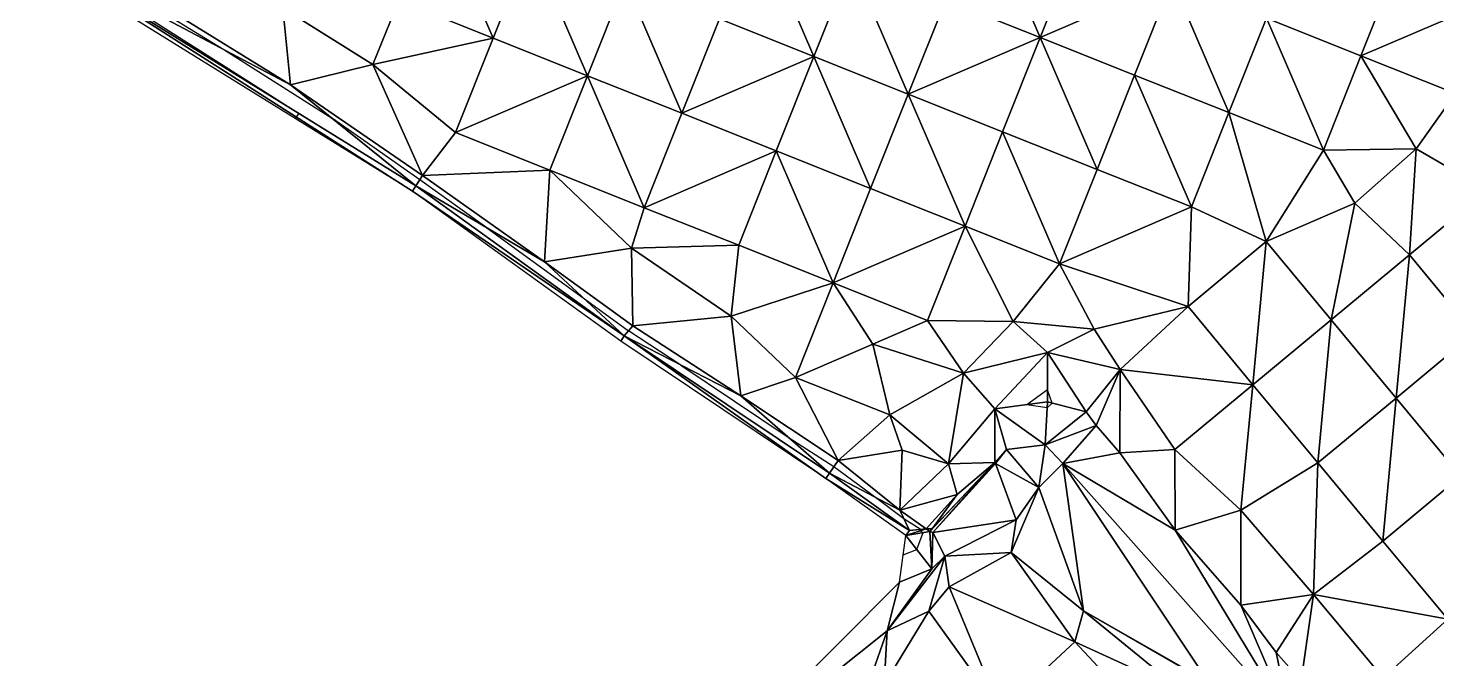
# Model space of a CAD drawing. Extents: x 452550 to 453808, y 451368 to 453069.
# Drawn here: x 453411.5 to 453550.1, y 452101.4 to 452163.5 of the extents above; entities that cross this region are included whole.
import ezdxf

# ---------------------------------------------------------------- set-up
doc = ezdxf.new("R2010")
doc.units = 0
doc.header["$LTSCALE"] = 0.35
doc.header["$MEASUREMENT"] = 0
doc.linetypes.add('DASHED', pattern=[5442.857143, 3628.571429, -1814.285714])
doc.layers.add('Default', color=42, linetype='Continuous', lineweight=25)
doc.layers.add('FPS_Contours-Minor', color=40, linetype='DASHED', lineweight=25)

msp = doc.modelspace()

# ---------------------------------------------------------------- linework, layer by layer
at = {"layer": 'Default', "color": 8, "linetype": 'Continuous', "lineweight": 25}
for points in [[(453447.95, 452166.21, 14.08), (453451.65, 452175.49, 14.08), (453457.24, 452162.5, 14.11)], [(453451.65, 452175.49, 14.08), (453460.94, 452171.79, 14.12), (453457.24, 452162.5, 14.11)], [(453501.8, 452166.27, 14.09), (453505.5, 452175.56, 14.07), (453511.09, 452162.57, 14.06)], [(453505.5, 452175.56, 14.07), (453514.79, 452171.86, 14.05), (453511.09, 452162.57, 14.06)], [(453479.52, 452164.39, 14.2), (453483.22, 452173.68, 14.17), (453488.81, 452160.69, 14.17)], [(453483.22, 452173.68, 14.17), (453492.51, 452169.97, 14.16), (453488.81, 452160.69, 14.17)], [(453449.32, 452147.45, 13.56), (453411.48, 452170.91, 13.36), (453411.79, 452171.43, 13.36)], [(453411.79, 452171.43, 13.36), (453424.97, 452165.51, 14.24), (453437.3, 452157.91, 14.22)], [(453437.3, 452157.91, 14.22), (453449.65, 452147.95, 13.56), (453411.79, 452171.43, 13.36)], [(453449.65, 452147.95, 13.56), (453449.32, 452147.45, 13.56), (453411.79, 452171.43, 13.36)], [(453457.24, 452162.5, 14.11), (453460.94, 452171.79, 14.12), (453466.53, 452158.8, 14.17)], [(453460.94, 452171.79, 14.12), (453470.23, 452168.09, 14.16), (453466.53, 452158.8, 14.17)], [(453514.79, 452171.86, 14.05), (453524.08, 452168.16, 14.05), (453511.09, 452162.57, 14.06)], [(453488.81, 452160.69, 14.17), (453492.51, 452169.97, 14.16), (453498.1, 452156.98, 14.11)], [(453492.51, 452169.97, 14.16), (453501.8, 452166.27, 14.09), (453498.1, 452156.98, 14.11)], [(453533.37, 452164.45, 14.05), (453546.36, 452170.04, 14.04), (453542.66, 452160.75, 14.04)], [(453546.36, 452170.04, 14.04), (453555.65, 452166.34, 14.08), (453542.66, 452160.75, 14.04)], [(453466.53, 452158.8, 14.17), (453470.23, 452168.09, 14.16), (453475.82, 452155.1, 14.22)], [(453470.23, 452168.09, 14.16), (453479.52, 452164.39, 14.2), (453475.82, 452155.1, 14.22)], [(453511.09, 452162.57, 14.06), (453524.08, 452168.16, 14.05), (453520.38, 452158.87, 14.05)], [(453520.38, 452158.87, 14.05), (453524.08, 452168.16, 14.05), (453529.67, 452155.17, 14.03)], [(453524.08, 452168.16, 14.05), (453533.37, 452164.45, 14.05), (453529.67, 452155.17, 14.03)], [(453436.55, 452165.46, 14.11), (453437.3, 452157.91, 14.22), (453424.97, 452165.51, 14.24)], [(453436.55, 452165.46, 14.11), (453447.95, 452166.21, 14.08), (453445.41, 452159.92, 14.15)], [(453436.55, 452165.46, 14.11), (453445.41, 452159.92, 14.15), (453437.3, 452157.91, 14.22)], [(453447.95, 452166.21, 14.08), (453457.24, 452162.5, 14.11), (453445.41, 452159.92, 14.15)], [(453501.8, 452166.27, 14.09), (453511.09, 452162.57, 14.06), (453498.1, 452156.98, 14.11)], [(453542.66, 452160.75, 14.04), (453555.65, 452166.34, 14.08), (453551.95, 452157.05, 14.06)], [(453479.52, 452164.39, 14.2), (453488.81, 452160.69, 14.17), (453475.82, 452155.1, 14.22)], [(453529.67, 452155.17, 14.03), (453533.37, 452164.45, 14.05), (453538.96, 452151.46, 14.04)], [(453533.37, 452164.45, 14.05), (453542.66, 452160.75, 14.04), (453538.96, 452151.46, 14.04)], [(453457.24, 452162.5, 14.11), (453453.54, 452153.21, 14.21), (453445.41, 452159.92, 14.15)], [(453457.24, 452162.5, 14.11), (453466.53, 452158.8, 14.17), (453453.54, 452153.21, 14.21)], [(453498.1, 452156.98, 14.11), (453511.09, 452162.57, 14.06), (453507.39, 452153.28, 14.08)], [(453507.39, 452153.28, 14.08), (453511.09, 452162.57, 14.06), (453516.68, 452149.58, 14.06)], [(453511.09, 452162.57, 14.06), (453520.38, 452158.87, 14.05), (453516.68, 452149.58, 14.06)], [(453445.41, 452159.92, 14.15), (453450.3, 452148.97, 14.3), (453437.3, 452157.91, 14.22)], [(453445.41, 452159.92, 14.15), (453453.54, 452153.21, 14.21), (453450.3, 452148.97, 14.3)], [(453475.82, 452155.1, 14.22), (453488.81, 452160.69, 14.17), (453485.11, 452151.4, 14.21)], [(453485.11, 452151.4, 14.21), (453488.81, 452160.69, 14.17), (453494.4, 452147.69, 14.14)], [(453488.81, 452160.69, 14.17), (453498.1, 452156.98, 14.11), (453494.4, 452147.69, 14.14)], [(453538.96, 452151.46, 14.04), (453542.66, 452160.75, 14.04), (453548.1, 452151.59, 14.06)], [(453542.66, 452160.75, 14.04), (453551.95, 452157.05, 14.06), (453548.1, 452151.59, 14.06)], [(453453.54, 452153.21, 14.21), (453466.53, 452158.8, 14.17), (453462.83, 452149.51, 14.23)], [(453462.83, 452149.51, 14.23), (453466.53, 452158.8, 14.17), (453472.12, 452145.81, 14.25)], [(453466.53, 452158.8, 14.17), (453475.82, 452155.1, 14.22), (453472.12, 452145.81, 14.25)], [(453516.68, 452149.58, 14.06), (453520.38, 452158.87, 14.05), (453525.97, 452145.88, 14.03)], [(453520.38, 452158.87, 14.05), (453529.67, 452155.17, 14.03), (453525.97, 452145.88, 14.03)], [(453450.3, 452148.97, 14.3), (453449.65, 452147.95, 13.56), (453437.3, 452157.91, 14.22)], [(453494.4, 452147.69, 14.14), (453498.1, 452156.98, 14.11), (453503.69, 452143.99, 14.1)], [(453498.1, 452156.98, 14.11), (453507.39, 452153.28, 14.08), (453503.69, 452143.99, 14.1)], [(453551.95, 452157.05, 14.06), (453555.11, 452147.55, 14.1), (453548.1, 452151.59, 14.06)], [(453475.82, 452155.1, 14.22), (453485.11, 452151.4, 14.21), (453472.12, 452145.81, 14.25)], [(453525.97, 452145.88, 14.03), (453529.67, 452155.17, 14.03), (453533.34, 452142.47, 14.07)], [(453529.67, 452155.17, 14.03), (453538.96, 452151.46, 14.04), (453533.34, 452142.47, 14.07)], [(453453.54, 452153.21, 14.21), (453462.83, 452149.51, 14.23), (453450.3, 452148.97, 14.3)], [(453503.69, 452143.99, 14.1), (453507.39, 452153.28, 14.08), (453512.98, 452140.29, 14.13)], [(453507.39, 452153.28, 14.08), (453516.68, 452149.58, 14.06), (453512.98, 452140.29, 14.13)], [(453472.12, 452145.81, 14.25), (453485.11, 452151.4, 14.21), (453481.41, 452142.11, 14.23)], [(453481.41, 452142.11, 14.23), (453485.11, 452151.4, 14.21), (453490.7, 452138.4, 14.15)], [(453485.11, 452151.4, 14.21), (453494.4, 452147.69, 14.14), (453490.7, 452138.4, 14.15)], [(453533.34, 452142.47, 14.07), (453538.96, 452151.46, 14.04), (453542.04, 452146.26, 14.06)], [(453538.96, 452151.46, 14.04), (453548.1, 452151.59, 14.06), (453542.04, 452146.26, 14.06)], [(453548.1, 452151.59, 14.06), (453547.42, 452141.17, 14.09), (453542.04, 452146.26, 14.06)], [(453555.11, 452147.55, 14.1), (453547.42, 452141.17, 14.09), (453548.1, 452151.59, 14.06)], [(453450.3, 452148.97, 14.3), (453462.3, 452140.48, 14.36), (453449.65, 452147.95, 13.56)], [(453462.83, 452149.51, 14.23), (453462.3, 452140.48, 14.36), (453450.3, 452148.97, 14.3)], [(453462.83, 452149.51, 14.23), (453470.85, 452141.83, 14.28), (453462.3, 452140.48, 14.36)], [(453462.83, 452149.51, 14.23), (453472.12, 452145.81, 14.25), (453470.85, 452141.83, 14.28)], [(453516.68, 452149.58, 14.06), (453525.97, 452145.88, 14.03), (453512.98, 452140.29, 14.13)], [(453470.15, 452133.19, 13.62), (453449.32, 452147.45, 13.56), (453449.65, 452147.95, 13.56)], [(453470.15, 452133.19, 13.62), (453469.81, 452132.69, 13.62), (453449.32, 452147.45, 13.56)], [(453462.3, 452140.48, 14.36), (453470.15, 452133.19, 13.62), (453449.65, 452147.95, 13.56)], [(453494.4, 452147.69, 14.14), (453503.69, 452143.99, 14.1), (453490.7, 452138.4, 14.15)], [(453547.42, 452141.17, 14.09), (453555.11, 452147.55, 14.1), (453553.81, 452133.47, 14.1)], [(453472.12, 452145.81, 14.25), (453481.41, 452142.11, 14.23), (453470.85, 452141.83, 14.28)], [(453512.98, 452140.29, 14.13), (453525.97, 452145.88, 14.03), (453525.64, 452136.08, 14.07)], [(453525.97, 452145.88, 14.03), (453533.34, 452142.47, 14.07), (453525.64, 452136.08, 14.07)], [(453539.73, 452134.78, 14.13), (453533.34, 452142.47, 14.07), (453542.04, 452146.26, 14.06)], [(453547.42, 452141.17, 14.09), (453539.73, 452134.78, 14.13), (453542.04, 452146.26, 14.06)], [(453490.7, 452138.4, 14.15), (453503.69, 452143.99, 14.1), (453499.98, 452134.7, 14.1)], [(453499.98, 452134.7, 14.1), (453503.69, 452143.99, 14.1), (453508.44, 452134.62, 14.11)], [(453503.69, 452143.99, 14.1), (453512.98, 452140.29, 14.13), (453508.44, 452134.62, 14.11)], [(453470.85, 452141.83, 14.28), (453470.98, 452134.18, 14.35), (453462.3, 452140.48, 14.36)], [(453470.85, 452141.83, 14.28), (453481.41, 452142.11, 14.23), (453480.67, 452135.13, 14.28)], [(453470.85, 452141.83, 14.28), (453480.67, 452135.13, 14.28), (453470.98, 452134.18, 14.35)], [(453481.41, 452142.11, 14.23), (453490.7, 452138.4, 14.15), (453480.67, 452135.13, 14.28)], [(453525.64, 452136.08, 14.07), (453533.34, 452142.47, 14.07), (453532.03, 452128.39, 14.13)], [(453533.34, 452142.47, 14.07), (453539.73, 452134.78, 14.13), (453532.03, 452128.39, 14.13)], [(453462.3, 452140.48, 14.36), (453470.98, 452134.18, 14.35), (453470.15, 452133.19, 13.62)], [(453508.44, 452134.62, 14.11), (453512.98, 452140.29, 14.13), (453516.4, 452133.86, 14.13)], [(453516.4, 452133.86, 14.13), (453512.98, 452140.29, 14.13), (453525.64, 452136.08, 14.07)], [(453539.73, 452134.78, 14.13), (453547.42, 452141.17, 14.09), (453546.11, 452127.08, 14.13)], [(453547.42, 452141.17, 14.09), (453553.81, 452133.47, 14.1), (453546.11, 452127.08, 14.13)], [(453490.7, 452138.4, 14.15), (453486.99, 452129.11, 14.27), (453480.67, 452135.13, 14.28)], [(453486.99, 452129.11, 14.27), (453490.7, 452138.4, 14.15), (453494.62, 452132.39, 14.13)], [(453490.7, 452138.4, 14.15), (453499.98, 452134.7, 14.1), (453494.62, 452132.39, 14.13)], [(453516.4, 452133.86, 14.13), (453525.64, 452136.08, 14.07), (453518.95, 452129.89, 14.15)], [(453525.64, 452136.08, 14.07), (453532.03, 452128.39, 14.13), (453518.95, 452129.89, 14.15)], [(453480.67, 452135.13, 14.28), (453481.63, 452127.28, 14.4), (453470.98, 452134.18, 14.35)], [(453480.67, 452135.13, 14.28), (453486.99, 452129.11, 14.27), (453481.63, 452127.28, 14.4)], [(453499.98, 452134.7, 14.1), (453503.55, 452129.52, 14.08), (453494.62, 452132.39, 14.13)], [(453499.98, 452134.7, 14.1), (453508.44, 452134.62, 14.11), (453503.55, 452129.52, 14.08)], [(453532.03, 452128.39, 14.13), (453539.73, 452134.78, 14.13), (453538.42, 452120.7, 14.15)], [(453539.73, 452134.78, 14.13), (453546.11, 452127.08, 14.13), (453538.42, 452120.7, 14.15)], [(453470.98, 452134.18, 14.35), (453481.63, 452127.28, 14.4), (453470.15, 452133.19, 13.62)], [(453503.55, 452129.52, 14.08), (453508.44, 452134.62, 14.11), (453511.8, 452131.56, 14.17)], [(453508.44, 452134.62, 14.11), (453516.4, 452133.86, 14.13), (453511.8, 452131.56, 14.17)], [(453516.4, 452133.86, 14.13), (453518.95, 452129.89, 14.15), (453511.8, 452131.56, 14.17)], [(453546.11, 452127.08, 14.13), (453553.81, 452133.47, 14.1), (453552.5, 452119.39, 14.13)], [(453490, 452119.17, 13.65), (453469.81, 452132.69, 13.62), (453470.15, 452133.19, 13.62)], [(453481.63, 452127.28, 14.4), (453490.34, 452119.67, 13.65), (453470.15, 452133.19, 13.62)], [(453490.34, 452119.67, 13.65), (453490, 452119.17, 13.65), (453470.15, 452133.19, 13.62)], [(453496.28, 452125.41, 14.13), (453486.99, 452129.11, 14.27), (453494.62, 452132.39, 14.13)], [(453503.55, 452129.52, 14.08), (453496.28, 452125.41, 14.13), (453494.62, 452132.39, 14.13)], [(453503.55, 452129.52, 14.08), (453511.8, 452131.56, 14.17), (453506.62, 452126, 14.08)], [(453511.8, 452131.56, 14.17), (453511.81, 452126.7, 13.95), (453506.62, 452126, 14.08)], [(453511.8, 452131.56, 14.17), (453518.95, 452129.89, 14.15), (453515.6, 452125.71, 14.38)], [(453511.8, 452131.56, 14.17), (453515.6, 452125.71, 14.38), (453511.81, 452126.7, 13.95)], [(453486.99, 452129.11, 14.27), (453491.19, 452120.93, 14.32), (453481.63, 452127.28, 14.4)], [(453486.99, 452129.11, 14.27), (453496.28, 452125.41, 14.13), (453491.19, 452120.93, 14.32)], [(453496.28, 452125.41, 14.13), (453503.55, 452129.52, 14.08), (453502.05, 452120.61, 14.16)], [(453503.55, 452129.52, 14.08), (453506.62, 452126, 14.08), (453502.05, 452120.61, 14.16)], [(453518.95, 452129.89, 14.15), (453516.61, 452124.39, 14.4), (453515.6, 452125.71, 14.38)], [(453518.95, 452129.89, 14.15), (453518.91, 452121.69, 14.36), (453516.61, 452124.39, 14.4)], [(453518.95, 452129.89, 14.15), (453524.34, 452122, 14.22), (453518.91, 452121.69, 14.36)], [(453532.03, 452128.39, 14.13), (453524.34, 452122, 14.22), (453518.95, 452129.89, 14.15)], [(453524.34, 452122, 14.22), (453532.03, 452128.39, 14.13), (453530.85, 452116.04, 14.23)], [(453532.03, 452128.39, 14.13), (453538.42, 452120.7, 14.15), (453530.85, 452116.04, 14.23)], [(453491.19, 452120.93, 14.32), (453490.34, 452119.67, 13.65), (453481.63, 452127.28, 14.4)], [(453506.62, 452126, 14.08), (453511.81, 452126.7, 13.95), (453511.57, 452122.46, 14.34)], [(453511.81, 452126.7, 13.95), (453515.6, 452125.71, 14.38), (453511.57, 452122.46, 14.34)], [(453538.42, 452120.7, 14.15), (453546.11, 452127.08, 14.13), (453544.81, 452113, 14.16)], [(453546.11, 452127.08, 14.13), (453552.5, 452119.39, 14.13), (453544.81, 452113, 14.16)], [(453496.28, 452125.41, 14.13), (453497.49, 452121.96, 14.08), (453491.19, 452120.93, 14.32)], [(453497.49, 452121.96, 14.08), (453496.28, 452125.41, 14.13), (453502.05, 452120.61, 14.16)], [(453502.05, 452120.61, 14.16), (453506.62, 452126, 14.08), (453506.63, 452120.74, 14.13)], [(453506.62, 452126, 14.08), (453511.57, 452122.46, 14.34), (453507.78, 452122, 14.29)], [(453506.63, 452120.74, 14.13), (453506.62, 452126, 14.08), (453507.78, 452122, 14.29)], [(453515.6, 452125.71, 14.38), (453516.61, 452124.39, 14.4), (453511.57, 452122.46, 14.34)], [(453516.61, 452124.39, 14.4), (453513.33, 452120.62, 14.3), (453511.57, 452122.46, 14.34)], [(453516.61, 452124.39, 14.4), (453518.91, 452121.69, 14.36), (453513.33, 452120.62, 14.3)], [(453511.57, 452122.46, 14.34), (453510.94, 452118.27, 14.34), (453507.78, 452122, 14.29)], [(453513.33, 452120.62, 14.3), (453510.94, 452118.27, 14.34), (453511.57, 452122.46, 14.34)], [(453491.19, 452120.93, 14.32), (453497.28, 452116.04, 14.17), (453490.34, 452119.67, 13.65)], [(453497.49, 452121.96, 14.08), (453497.28, 452116.04, 14.17), (453491.19, 452120.93, 14.32)], [(453497.49, 452121.96, 14.08), (453502.05, 452120.61, 14.16), (453497.28, 452116.04, 14.17)], [(453506.67, 452120.71, 14.22), (453506.63, 452120.74, 14.13), (453507.78, 452122, 14.29)], [(453506.67, 452120.71, 14.22), (453507.78, 452122, 14.29), (453506.68, 452120.63, 14.18)], [(453507.78, 452122, 14.29), (453510.94, 452118.27, 14.34), (453506.68, 452120.63, 14.18)], [(453518.91, 452121.69, 14.36), (453524.38, 452114.07, 14.26), (453513.33, 452120.62, 14.3)], [(453524.34, 452122, 14.22), (453524.38, 452114.07, 14.26), (453518.91, 452121.69, 14.36)], [(453524.34, 452122, 14.22), (453530.85, 452116.04, 14.23), (453524.38, 452114.07, 14.26)], [(453498.22, 452114.05, 13.76), (453490, 452119.17, 13.65), (453490.34, 452119.67, 13.65)], [(453497.28, 452116.04, 14.17), (453498.22, 452114.05, 13.76), (453490.34, 452119.67, 13.65)], [(453502.05, 452120.61, 14.16), (453502.9, 452117.58, 14.18), (453497.28, 452116.04, 14.17)], [(453506.63, 452120.74, 14.13), (453500.51, 452113.83, 14.16), (453500.22, 452113.93, 14.1)], [(453500.46, 452114.2, 14.18), (453506.63, 452120.74, 14.13), (453500.22, 452113.93, 14.1)], [(453506.63, 452120.74, 14.13), (453500.46, 452114.2, 14.18), (453502.9, 452117.58, 14.18)], [(453506.63, 452120.74, 14.13), (453506.68, 452120.63, 14.18), (453500.51, 452113.83, 14.16)], [(453506.68, 452120.63, 14.18), (453508.71, 452115.1, 14.43), (453500.51, 452113.83, 14.16)], [(453502.9, 452117.58, 14.18), (453502.05, 452120.61, 14.16), (453506.63, 452120.74, 14.13)], [(453506.63, 452120.74, 14.13), (453506.67, 452120.71, 14.22), (453506.68, 452120.63, 14.18)], [(453510.94, 452118.27, 14.34), (453508.71, 452115.1, 14.43), (453506.68, 452120.63, 14.18)], [(453515.34, 452106.13, 14.16), (453510.94, 452118.27, 14.34), (453513.33, 452120.62, 14.3)], [(453524.38, 452114.07, 14.26), (453535.7, 452095.4, 14.27), (453513.33, 452120.62, 14.3)], [(453535.7, 452095.4, 14.27), (453527.65, 452099.13, 14.19), (453513.33, 452120.62, 14.3)], [(453527.65, 452099.13, 14.19), (453515.34, 452106.13, 14.16), (453513.33, 452120.62, 14.3)], [(453538.42, 452120.7, 14.15), (453538, 452107.73, 14.24), (453530.85, 452116.04, 14.23)], [(453538.42, 452120.7, 14.15), (453544.81, 452113, 14.16), (453538, 452107.73, 14.24)], [(453544.81, 452113, 14.16), (453552.5, 452119.39, 14.13), (453551.2, 452105.31, 14.18)], [(453498.22, 452114.05, 13.76), (453497.87, 452113.56, 13.76), (453490, 452119.17, 13.65)], [(453508.71, 452115.1, 14.43), (453510.94, 452118.27, 14.34), (453508.22, 452111.89, 14.26)], [(453510.94, 452118.27, 14.34), (453515.34, 452106.13, 14.16), (453508.22, 452111.89, 14.26)], [(453499.85, 452114.2, 14.1), (453497.28, 452116.04, 14.17), (453502.9, 452117.58, 14.18)], [(453500.46, 452114.2, 14.18), (453499.85, 452114.2, 14.1), (453502.9, 452117.58, 14.18)], [(453497.28, 452116.04, 14.17), (453499.85, 452114.2, 14.1), (453498.22, 452114.05, 13.76)], [(453530.85, 452116.04, 14.23), (453530.83, 452106.7, 14.33), (453524.38, 452114.07, 14.26)], [(453530.85, 452116.04, 14.23), (453538, 452107.73, 14.24), (453530.83, 452106.7, 14.33)], [(453499.85, 452114.2, 14.1), (453500.22, 452113.93, 14.1), (453497.87, 452113.56, 13.76)], [(453498.22, 452114.05, 13.76), (453499.85, 452114.2, 14.1), (453497.87, 452113.56, 13.76)], [(453497.87, 452113.56, 13.76), (453500.22, 452113.93, 14.1), (453500.42, 452110.26, 14.33)], [(453500.22, 452113.93, 14.1), (453499.85, 452114.2, 14.1), (453500.46, 452114.2, 14.18)], [(453500.22, 452113.93, 14.1), (453500.51, 452113.83, 14.16), (453500.42, 452110.26, 14.33)], [(453508.71, 452115.1, 14.43), (453501.69, 452111.52, 14.35), (453500.51, 452113.83, 14.16)], [(453508.71, 452115.1, 14.43), (453508.22, 452111.89, 14.26), (453501.69, 452111.52, 14.35)], [(453524.38, 452114.07, 14.26), (453530.83, 452106.7, 14.33), (453535.7, 452095.4, 14.27)], [(453497.24, 452108.96, 14.34), (453497.87, 452113.56, 13.76), (453500.42, 452110.26, 14.33)], [(453500.51, 452113.83, 14.16), (453501.69, 452111.52, 14.35), (453500.42, 452110.26, 14.33)], [(453544.81, 452113, 14.16), (453551.2, 452105.31, 14.18), (453538, 452107.73, 14.24)], [(453500.12, 452106.1, 14.33), (453496.02, 452104.16, 14.38), (453501.69, 452111.52, 14.35)], [(453496.02, 452104.16, 14.38), (453500.42, 452110.26, 14.33), (453501.69, 452111.52, 14.35)], [(453501.69, 452111.52, 14.35), (453502.14, 452108.49, 14.4), (453500.12, 452106.1, 14.33)], [(453501.69, 452111.52, 14.35), (453508.22, 452111.89, 14.26), (453502.14, 452108.49, 14.4)], [(453508.22, 452111.89, 14.26), (453514.5, 452103.1, 14.25), (453502.14, 452108.49, 14.4)], [(453514.5, 452103.1, 14.25), (453508.22, 452111.89, 14.26), (453515.34, 452106.13, 14.16)], [(453496.02, 452104.16, 14.38), (453497.24, 452108.96, 14.34), (453500.42, 452110.26, 14.33)], [(453497.24, 452108.96, 14.34), (453496.02, 452104.16, 14.38), (453478.82, 452090.46, 14.54)], [(453507.19, 452096.28, 14.27), (453500.12, 452106.1, 14.33), (453502.14, 452108.49, 14.4)], [(453514.5, 452103.1, 14.25), (453507.19, 452096.28, 14.27), (453502.14, 452108.49, 14.4)], [(453538, 452107.73, 14.24), (453534.32, 452102.03, 14.18), (453530.83, 452106.7, 14.33)], [(453538, 452107.73, 14.24), (453536.78, 452099.23, 14.26), (453534.32, 452102.03, 14.18)], [(453538, 452107.73, 14.24), (453544.84, 452099.55, 14.25), (453536.78, 452099.23, 14.26)], [(453551.2, 452105.31, 14.18), (453544.84, 452099.55, 14.25), (453538, 452107.73, 14.24)], [(453500.12, 452106.1, 14.33), (453495.74, 452098.88, 14.26), (453496.02, 452104.16, 14.38)], [(453500.12, 452106.1, 14.33), (453507.19, 452096.28, 14.27), (453495.74, 452098.88, 14.26)], [(453514.5, 452103.1, 14.25), (453515.34, 452106.13, 14.16), (453524.97, 452098.28, 14.2)], [(453527.53, 452099.11, 14.28), (453524.97, 452098.28, 14.2), (453515.34, 452106.13, 14.16)], [(453527.65, 452099.13, 14.19), (453527.53, 452099.11, 14.28), (453515.34, 452106.13, 14.16)], [(453530.83, 452106.7, 14.33), (453534.32, 452102.03, 14.18), (453535.7, 452095.4, 14.27)], [(453496.02, 452104.16, 14.38), (453494.19, 452098.91, 14.3), (453478.82, 452090.46, 14.54)], [(453495.74, 452098.88, 14.26), (453494.19, 452098.91, 14.3), (453496.02, 452104.16, 14.38)], [(453551.2, 452105.31, 14.18), (453557.58, 452097.61, 14.18), (453544.84, 452099.55, 14.25)], [(453507.19, 452096.28, 14.27), (453514.5, 452103.1, 14.25), (453521.32, 452095.78, 14.31)], [(453521.32, 452095.78, 14.31), (453514.5, 452103.1, 14.25), (453524.97, 452098.28, 14.2)], [(453534.32, 452102.03, 14.18), (453536.78, 452099.23, 14.26), (453535.7, 452095.4, 14.27)]]:
    msp.add_3dface(points, dxfattribs=at)
at = {"layer": 'FPS_Contours-Minor', "color": 12, "linetype": 'Continuous', "lineweight": 25}
for p, q in [((453415.89, 452169.25, 13.5), (453438.14, 452155.09, 13.5)), ((453421.41, 452167.1, 14), (453430.74, 452161.39, 14)), ((453430.74, 452161.39, 14), (453441.43, 452154.58, 14)), ((453437.81, 452154.58, 13.5), (453437.9, 452154.74, 13.5)), ((453437.9, 452154.74, 13.5), (453438.14, 452155.09, 13.5)), ((453450.03, 452148.55, 14), (453441.43, 452154.58, 14)), ((453456.62, 452143.83, 14), (453450.03, 452148.55, 14)), ((453456.62, 452143.83, 14), (453466.11, 452136.94, 14)), ((453466.11, 452136.94, 14), (453470.58, 452133.7, 14)), ((453475.73, 452130.32, 14), (453470.58, 452133.7, 14)), ((453475.73, 452130.32, 14), (453486.28, 452123.22, 14)), ((453511.81, 452127.89, 14), (453509.76, 452126.42, 14)), ((453512.28, 452126.58, 14), (453511.81, 452127.89, 14)), ((453511.78, 452126.12, 14), (453509.76, 452126.42, 14)), ((453512.28, 452126.58, 14), (453511.78, 452126.12, 14)), ((453486.28, 452123.22, 14), (453490.78, 452120.33, 14)), ((453490.78, 452120.33, 14), (453495, 452117.23, 14)), ((453495, 452117.23, 14), (453497.67, 452115.22, 14)), ((453497.67, 452115.22, 14), (453499.36, 452114.15, 14)), ((453499.36, 452114.15, 14), (453499.26, 452114.01, 14)), ((453499.26, 452114.01, 14), (453499.56, 452113.83, 14)), ((453498.95, 452112.17, 14), (453499.56, 452113.83, 14)), ((453497.61, 452111.65, 14), (453498.95, 452112.17, 14))]:
    msp.add_line(p, q, dxfattribs=at)

doc.saveas('drawing.dxf')
